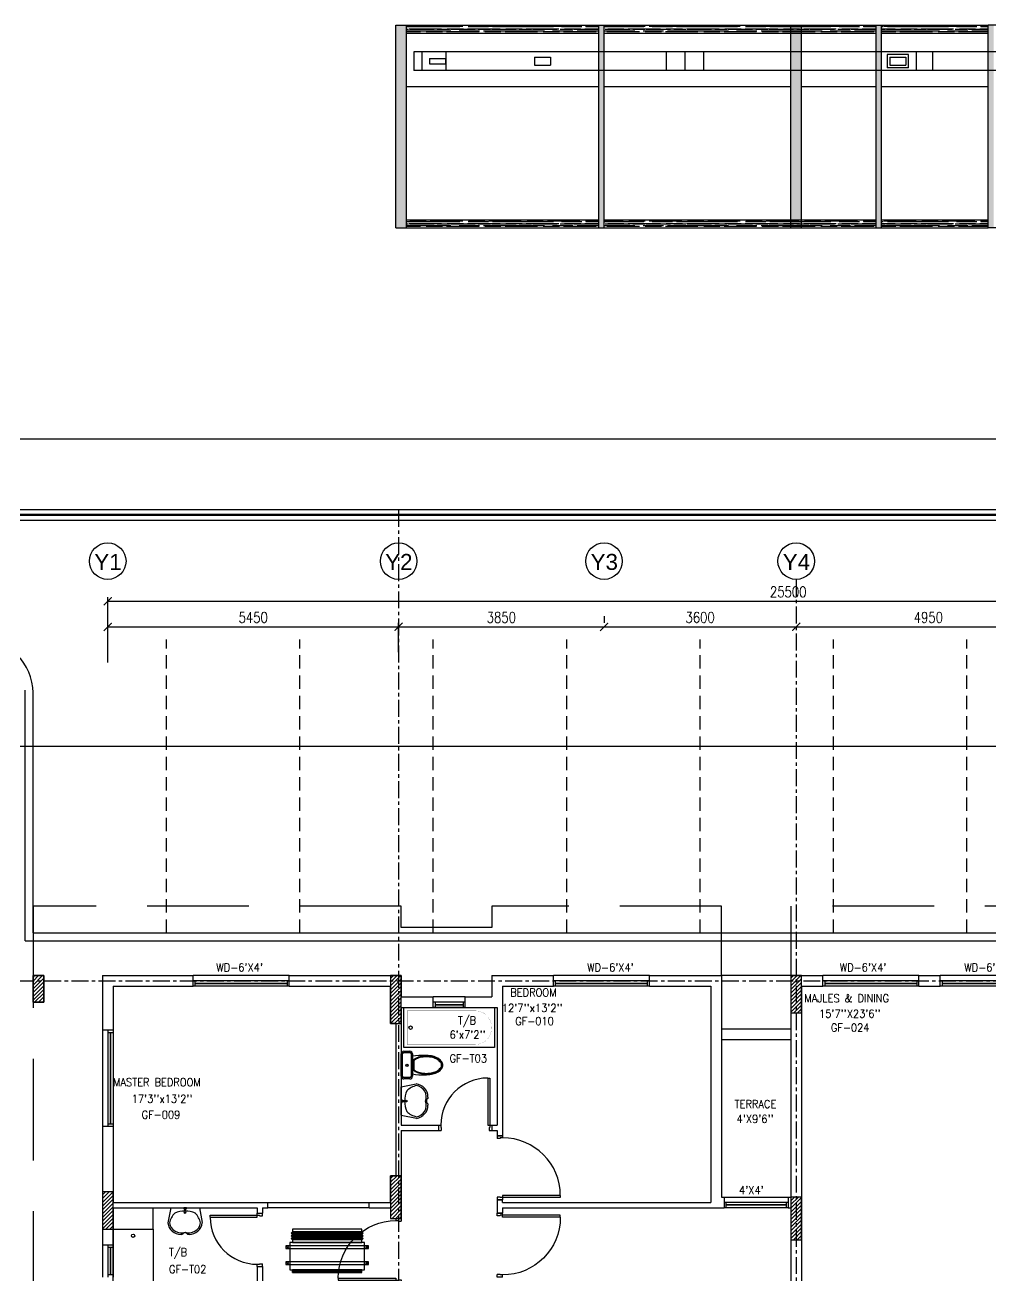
# Model space of a CAD drawing. Header units: millimetres. Extents: x -1288794 to 2153086, y -2701644 to -1335282.
# Drawn here: x 1379406 to 1397506, y -1479498 to -1456053 of the extents above; entities that cross this region are included whole.
import ezdxf
from ezdxf.enums import TextEntityAlignment as Align

# ---------------------------------------------------------------- set-up
doc = ezdxf.new("R2010")
doc.units = ezdxf.units.MM
doc.header["$LTSCALE"] = 100
doc.header["$PDMODE"] = 34
for name, pattern in [('CENTER', [50.8, 31.75, -6.35, 6.35, -6.35]), ('DASHED', [19.05, 12.7, -6.35]), ('DASHED2', [9.525, 6.35, -3.175])]:
    doc.linetypes.add(name, pattern=pattern)
for name, color, linetype in [('A-ANNO-DIMS', 1, 'Continuous'), ('A-ANNO-SYMB', 33, 'Continuous'), ('A-ANNO-TEXT', 8, 'Continuous'), ('A-AREA', 8, 'CENTER'), ('A-DOOR', 4, 'Continuous'), ('A-FLOR-OVHD', 4, 'DASHED2'), ('A-FLOR-PFIX', 8, 'Continuous'), ('A-FLOR-SPCL', 8, 'Continuous'), ('A-GLAZ', 5, 'Continuous'), ('A-GRID', 253, 'CENTER'), ('A-WALL-FULL', 8, 'Continuous'), ('AC-FAD', 6, 'Continuous'), ('FALSE-CEILING-LEVEL', 5, 'Continuous'), ('FCU-AC', 160, 'Continuous'), ('L-WALK', 8, 'Continuous'), ('LOGO LINE', 7, 'Continuous'), ('LOGO1LINE', 7, 'Continuous'), ('S-COL- HACT.', 9, 'Continuous'), ('S-COL.', 8, 'Continuous')]:
    doc.layers.add(name, color=color, linetype=linetype)
doc.styles.add('ROMANS', font='romans.shx', dxfattribs={"width": 0.8})
doc.styles.add('SANSSERIF', font='sas_____.pfb')
doc.dimstyles.new('100 of DIM2', dxfattribs={"dimscale": 0, "dimtxt": 200, "dimasz": 150, "dimexe": 75, "dimexo": 200, "dimgap": 75, "dimtad": 1, "dimdec": 0, "dimrnd": 5, "dimzin": 0, "dimdsep": 46, "dimtxsty": 'ROMANS', "dimblk": 'ARCHTICK', "dimcen": 100, "dimclrd": 94, "dimclre": 94, "dimclrt": 2, "dimadec": 0, "dimazin": 0, "dimtfac": 1, "dimtdec": 0, "dimtofl": 0, "dimtmove": 2, "dimatfit": 3, "dimldrblk": 'OPEN90', "dimfxl": 75, "dimtolj": 1, "dimtzin": 0, "dimarcsym": 0})
pattern_1 = [(45, (2502910.96, -1109556.65), (-35.355339, 35.355339), [])]

# ---------------------------------------------------------------- blocks, each defined once
blk = doc.blocks.new('W-180')
for p, q in [((1800, 100), (0, 100)), ((1800, 0), (0, 0)), ((40, 0), (40, 100)), ((1760, 100), (1760, 0))]:
    blk.add_line(p, q)
at = {"linetype": 'Continuous'}
for p, q in [((1760, 53), (40, 53)), ((1760, 47), (40, 47))]:
    blk.add_line(p, q, dxfattribs=at)
blk = doc.blocks.new('D-120-R1')
for p, q in [((-80, 1180), (-40, 1180)), ((-80, 1180), (-80, 100)), ((-40, 1180), (-40, 55)), ((-1200, 100), (-1160, 100)), ((-1200, 100), (-1200, 0)), ((-1160, 100), (-1160, 55)), ((-1160, 55), (-1150, 55)), ((-1150, 55), (-1150, 0)), ((-80, 100), (0, 100)), ((-50, 55), (-40, 55)), ((-50, 55), (-50, 0)), ((-50, 0), (0, 0)), ((0, 100), (0, 0)), ((-1200, 0), (-1150, 0))]:
    blk.add_line(p, q)
at = {"linetype": 'Continuous'}
blk.add_arc((-80, 100), 1080, 90, 180, dxfattribs=at)
blk = doc.blocks.new('D-100-R1')
for p, q in [((-80, 980), (-80, 100)), ((-80, 980), (-40, 980)), ((-40, 980), (-40, 55)), ((-1000, 100), (-1000, 0)), ((-1000, 100), (-960, 100)), ((-960, 100), (-960, 55)), ((-960, 55), (-950, 55)), ((-950, 55), (-950, 0)), ((-80, 100), (0, 100)), ((-50, 55), (-50, 0)), ((-50, 55), (-40, 55)), ((-50, 0), (0, 0)), ((0, 100), (0, 0)), ((-1000, 0), (-950, 0))]:
    blk.add_line(p, q)
at = {"linetype": 'Continuous'}
blk.add_arc((-80, 100), 880, 90, 180, dxfattribs=at)
blk = doc.blocks.new('W-60')
for p, q in [((600, 100), (0, 100)), ((600, 0), (0, 0)), ((40, 0), (40, 100)), ((560, 100), (560, 0))]:
    blk.add_line(p, q)
at = {"linetype": 'Continuous'}
for p, q in [((560, 53), (40, 53)), ((560, 47), (40, 47))]:
    blk.add_line(p, q, dxfattribs=at)
blk = doc.blocks.new('LAV-4')
for p, q in [((-266, 0), (-322, -283)), ((-266, 0), (268, 0)), ((268, 0), (324, -280)), ((-48, -500), (-75, -500)), ((75, -500), (50, -500))]:
    blk.add_line(p, q)
for points in [[(-25, 0), (-25, -18), (25, -18), (25, 0)], [(-9, -20), (-9, -57), (8, -57), (8, -20)]]:
    blk.add_lwpolyline(points, close=True)
blk.add_circle((0, -91), 15.4)
for centre, radius, start, end in [((74, -366), 375, 135.3333, 167.1432), ((0, -539), 477, 66.1261, 113.874), ((-74, -366), 375, 12.5199, 44.6667), ((-75, -250), 250, 187.6784, 270), ((-75, -250), 220, 188.5814, 289.9523), ((75, -250), 220, 250.0878, 350.8515), ((75, -250), 250, 270, 353.0121), ((1, -527), 55.9, 28.7827, 151.2173), ((50, -499), 0, 238.1883, 0)]:
    blk.add_arc(centre, radius, start, end)
blk = doc.blocks.new('WC-1')
for p, q in [((-210, 0), (210, 0)), ((-260, -160), (-260, -50)), ((-235, -160), (-235, -50)), ((-210, -25), (210, -25)), ((210, -185), (-210, -185)), ((210, -210), (-210, -210)), ((91, -223), (-91, -223)), ((235, -50), (235, -160)), ((260, -50), (260, -160)), ((86, -235), (-86, -235))]:
    blk.add_line(p, q)
for radius in [22.1, 17.1]:
    blk.add_circle((-6, -107), radius)
for centre, radius, start, end in [((-210, -50), 50, 90, 180), ((-210, -160), 50, 180, 270), ((-210, -50), 25, 90, 180), ((-210, -160), 25, 180, 270), ((722, -383), 904, 168.9529, 184.0632), ((69, -365), 214, 138.4152, 149.8586), ((-69, -365), 214, 30.1414, 41.5848), ((210, -50), 50, 360, 90), ((210, -50), 25, 360, 90), ((210, -160), 25, 270, 360), ((210, -160), 50, 270, 360), ((352, -470), 532, 177.5541, 180), ((352, -470), 520, 166.4766, 180), ((352, -470), 507, 166.4766, 180), ((178, -428), 341, 149.8586, 166.4766), ((178, -428), 328, 149.8586, 166.4766), ((69, -365), 201, 139.9943, 149.8586), ((-69, -365), 201, 30.1414, 40.0057), ((-178, -428), 328, 13.5234, 30.1414), ((-178, -428), 341, 13.5234, 30.1414), ((-352, -470), 507, 360, 13.5234), ((-352, -470), 520, 360, 13.5234), ((-352, -470), 532, 360, 2.4459), ((352, -470), 532, 180, 193.5234), ((352, -470), 520, 180, 193.5234), ((178, -512), 353, 193.5234, 210.1414), ((352, -470), 507, 180, 193.5234), ((178, -512), 341, 193.5234, 210.1414), ((178, -512), 328, 193.5234, 210.1414), ((69, -575), 226, 210.1414, 234.4972), ((69, -575), 214, 210.1414, 234.4972), ((69, -575), 201, 210.1414, 234.4972), ((-69, -575), 201, 305.5028, 329.8586), ((-69, -575), 214, 305.5028, 329.8586), ((-69, -575), 226, 305.5028, 329.8586), ((-178, -512), 328, 329.8586, 346.4766), ((-178, -512), 341, 329.8586, 346.4766), ((-178, -512), 353, 329.8586, 346.4766), ((-352, -470), 507, 346.4766, 360), ((-352, -470), 520, 346.4766, 360), ((-352, -470), 532, 346.4766, 360), ((0, -672), 108, 234.4972, 270), ((0, -672), 95.9, 234.4972, 270), ((0, -672), 83.4, 234.4972, 270), ((0, -672), 83.4, 270, 305.5028), ((0, -672), 95.9, 270, 305.5028), ((0, -672), 108, 270, 305.5028)]:
    blk.add_arc(centre, radius, start, end)
at = {"linetype": 'Continuous', "ltscale": 50}
blk.add_arc((-722, -383), 904, 355.9368, 11.0471, dxfattribs=at)
blk = doc.blocks.new('BT-2')
blk.add_lwpolyline([(0, 750), (1700, 750), (1700, 0), (0, 0)], close=True)
at = {"const_width": 2}
blk.add_lwpolyline([(60, 690), (1340, 690, -0.414214), (1640, 390), (1640, 360, -0.414214), (1340, 60), (60, 60)], format="xyb", close=True, dxfattribs=at)
blk.add_circle((125, 375), 31.9)
blk = doc.blocks.new('W-120')
for p, q in [((1200, 100), (0, 100)), ((1200, 0), (0, 0)), ((40, 0), (40, 100)), ((1160, 100), (1160, 0))]:
    blk.add_line(p, q)
at = {"linetype": 'Continuous'}
for p, q in [((1160, 53), (40, 53)), ((1160, 47), (40, 47))]:
    blk.add_line(p, q, dxfattribs=at)
blk = doc.blocks.new('_ArchTick')
at = {"color": 0, "linetype": 'ByBlock', "const_width": 0.15}
blk.add_lwpolyline([(-0.5, -0.5), (0.5, 0.5)], dxfattribs=at)
blk = doc.blocks.new('*D667')
at = {"layer": 'A-ANNO-DIMS', "color": 94, "lineweight": -2, "ltscale": 3, "transparency": 16777216}
for p, q in [((1390256, -1467131), (1390256, -1467256)), ((1393856, -1467131), (1393856, -1467256)), ((1390256, -1467331), (1393856, -1467331))]:
    blk.add_line(p, q, dxfattribs=at)
at = {"layer": 'Defpoints', "color": 0, "ltscale": 3, "transparency": 16777216}
for p in [(1390256, -1467331), (1393856, -1467331), (1393856, -1467331)]:
    blk.add_point(p, dxfattribs=at)
at = {"layer": 'A-ANNO-DIMS', "color": 94, "lineweight": -2, "ltscale": 3, "transparency": 16777216, "xscale": 150, "yscale": 150, "zscale": 150, "rotation": 180}
blk.add_blockref('_ArchTick', (1390256, -1467331), dxfattribs=at)
at = {"layer": 'A-ANNO-DIMS', "color": 94, "lineweight": -2, "ltscale": 3, "transparency": 16777216, "xscale": 150, "yscale": 150, "zscale": 150}
blk.add_blockref('_ArchTick', (1393856, -1467331), dxfattribs=at)
at = {"layer": 'A-ANNO-DIMS', "color": 2, "ltscale": 3, "transparency": 16777216, "insert": (1392056, -1467156), "char_height": 200, "attachment_point": 5, "style": 'ROMANS'}
blk.add_mtext('\\A1;3600', dxfattribs=at)
blk = doc.blocks.new('_Open90')
at = {"color": 0, "linetype": 'ByBlock', "lineweight": -2}
for p, q in [((0, 0), (-1, 0)), ((-0.5, 0.5), (0, 0)), ((0, 0), (-0.5, -0.5))]:
    blk.add_line(p, q, dxfattribs=at)
blk = doc.blocks.new('*D669')
at = {"layer": 'A-ANNO-DIMS', "color": 94, "lineweight": -2, "ltscale": 3, "transparency": 16777216}
for p, q in [((1380956, -1467807), (1380956, -1467256)), ((1380956, -1467331), (1386406, -1467331)), ((1386406, -1467807), (1386406, -1467256))]:
    blk.add_line(p, q, dxfattribs=at)
at = {"layer": 'Defpoints', "color": 0, "ltscale": 3, "transparency": 16777216}
for p in [(1386406, -1467331), (1380956, -1468007), (1386406, -1468007)]:
    blk.add_point(p, dxfattribs=at)
at = {"layer": 'A-ANNO-DIMS', "color": 94, "lineweight": -2, "ltscale": 3, "transparency": 16777216, "xscale": 150, "yscale": 150, "zscale": 150, "rotation": 180}
blk.add_blockref('_ArchTick', (1380956, -1467331), dxfattribs=at)
at = {"layer": 'A-ANNO-DIMS', "color": 94, "lineweight": -2, "ltscale": 3, "transparency": 16777216, "xscale": 150, "yscale": 150, "zscale": 150}
blk.add_blockref('_ArchTick', (1386406, -1467331), dxfattribs=at)
at = {"layer": 'A-ANNO-DIMS', "color": 2, "ltscale": 3, "transparency": 16777216, "insert": (1383681, -1467156), "char_height": 200, "attachment_point": 5, "style": 'ROMANS'}
blk.add_mtext('\\A1;5450', dxfattribs=at)
blk = doc.blocks.new('*D670')
at = {"layer": 'A-ANNO-DIMS', "color": 94, "lineweight": -2, "ltscale": 3, "transparency": 16777216}
for p, q in [((1390256, -1467131), (1390256, -1467256)), ((1386406, -1467807), (1386406, -1467256)), ((1386406, -1467331), (1390256, -1467331))]:
    blk.add_line(p, q, dxfattribs=at)
at = {"layer": 'Defpoints', "color": 0, "ltscale": 3, "transparency": 16777216}
for p in [(1390256, -1467331), (1390256, -1467331), (1386406, -1468007)]:
    blk.add_point(p, dxfattribs=at)
at = {"layer": 'A-ANNO-DIMS', "color": 94, "lineweight": -2, "ltscale": 3, "transparency": 16777216, "xscale": 150, "yscale": 150, "zscale": 150, "rotation": 180}
blk.add_blockref('_ArchTick', (1386406, -1467331), dxfattribs=at)
at = {"layer": 'A-ANNO-DIMS', "color": 94, "lineweight": -2, "ltscale": 3, "transparency": 16777216, "xscale": 150, "yscale": 150, "zscale": 150}
blk.add_blockref('_ArchTick', (1390256, -1467331), dxfattribs=at)
at = {"layer": 'A-ANNO-DIMS', "color": 2, "ltscale": 3, "transparency": 16777216, "insert": (1388331, -1467156), "char_height": 200, "attachment_point": 5, "style": 'ROMANS'}
blk.add_mtext('\\A1;3850', dxfattribs=at)
blk = doc.blocks.new('*D671')
at = {"layer": 'A-ANNO-DIMS', "color": 94, "lineweight": -2, "ltscale": 3, "transparency": 16777216}
for p, q in [((1393856, -1467131), (1393856, -1467256)), ((1398806, -1467131), (1398806, -1467256)), ((1393856, -1467331), (1398806, -1467331))]:
    blk.add_line(p, q, dxfattribs=at)
at = {"layer": 'Defpoints', "color": 0, "ltscale": 3, "transparency": 16777216}
for p in [(1393856, -1467331), (1398806, -1467331), (1398806, -1467331)]:
    blk.add_point(p, dxfattribs=at)
at = {"layer": 'A-ANNO-DIMS', "color": 94, "lineweight": -2, "ltscale": 3, "transparency": 16777216, "xscale": 150, "yscale": 150, "zscale": 150, "rotation": 180}
blk.add_blockref('_ArchTick', (1393856, -1467331), dxfattribs=at)
at = {"layer": 'A-ANNO-DIMS', "color": 94, "lineweight": -2, "ltscale": 3, "transparency": 16777216, "xscale": 150, "yscale": 150, "zscale": 150}
blk.add_blockref('_ArchTick', (1398806, -1467331), dxfattribs=at)
at = {"layer": 'A-ANNO-DIMS', "color": 2, "ltscale": 3, "transparency": 16777216, "insert": (1396331, -1467156), "char_height": 200, "attachment_point": 5, "style": 'ROMANS'}
blk.add_mtext('\\A1;4950', dxfattribs=at)
blk = doc.blocks.new('*D672')
at = {"layer": 'A-ANNO-DIMS', "color": 94, "lineweight": -2, "ltscale": 3, "transparency": 16777216}
for p, q in [((1380956, -1468002), (1380956, -1466776)), ((1380956, -1466851), (1406456, -1466851)), ((1406456, -1468002), (1406456, -1466776))]:
    blk.add_line(p, q, dxfattribs=at)
at = {"layer": 'Defpoints', "color": 0, "ltscale": 3, "transparency": 16777216}
for p in [(1406456, -1466851), (1380956, -1468202), (1406456, -1468202)]:
    blk.add_point(p, dxfattribs=at)
at = {"layer": 'A-ANNO-DIMS', "color": 94, "lineweight": -2, "ltscale": 3, "transparency": 16777216, "xscale": 150, "yscale": 150, "zscale": 150, "rotation": 180}
blk.add_blockref('_ArchTick', (1380956, -1466851), dxfattribs=at)
at = {"layer": 'A-ANNO-DIMS', "color": 94, "lineweight": -2, "ltscale": 3, "transparency": 16777216, "xscale": 150, "yscale": 150, "zscale": 150}
blk.add_blockref('_ArchTick', (1406456, -1466851), dxfattribs=at)
at = {"layer": 'A-ANNO-DIMS', "color": 2, "ltscale": 3, "transparency": 16777216, "insert": (1393706, -1466676), "char_height": 200, "attachment_point": 5, "style": 'ROMANS'}
blk.add_mtext('\\A1;25500', dxfattribs=at)
blk = doc.blocks.new('fcu 2 tr')
h = blk.add_hatch()
h.set_pattern_fill('NET', color=3)
h.paths.add_polyline_path([(80954, -1588493), (79654, -1588493), (79654, -1588543), (80954, -1588543)])
at = {"layer": 'FCU-AC'}
for p, q in [((79654, -1587780), (79629, -1587805)), ((80979, -1587805), (79629, -1587805)), ((79654, -1587830), (79629, -1587805)), ((79654, -1587830), (79629, -1587855)), ((80979, -1587855), (79629, -1587855)), ((79654, -1587880), (79629, -1587855)), ((79654, -1587880), (79629, -1587905)), ((80979, -1587905), (79629, -1587905)), ((79654, -1587930), (79629, -1587905)), ((80954, -1587780), (79654, -1587780)), ((80954, -1587830), (79654, -1587830)), ((80954, -1587830), (79654, -1587830)), ((80954, -1587880), (79654, -1587880)), ((80954, -1587880), (79654, -1587880)), ((80954, -1587780), (80979, -1587805)), ((80954, -1587830), (80979, -1587805)), ((80954, -1587830), (80979, -1587855)), ((80954, -1587880), (80979, -1587855)), ((80954, -1587880), (80979, -1587905)), ((80954, -1587930), (80979, -1587905))]:
    blk.add_line(p, q, dxfattribs=at)
at = {"layer": 'FCU-AC', "color": 1}
for p, q in [((80954, -1587730), (79654, -1587730)), ((79654, -1587730), (79654, -1587780)), ((79654, -1587780), (80954, -1587780)), ((80954, -1587930), (79654, -1587930)), ((79654, -1587930), (79654, -1587980)), ((80954, -1587780), (80954, -1587730)), ((80954, -1587980), (80954, -1587930)), ((79654, -1587980), (80954, -1587980))]:
    blk.add_line(p, q, dxfattribs=at)
at = {"layer": 'FCU-AC', "color": 6}
for points in [[(79529, -1588093), (81079, -1588093), (81079, -1588043), (79529, -1588043)], [(79529, -1588393), (81079, -1588393), (81079, -1588343), (79529, -1588343)]]:
    blk.add_lwpolyline(points, close=True, dxfattribs=at)
at = {"layer": 'FCU-AC'}
blk.add_lwpolyline([(79604, -1588493), (81004, -1588493), (81004, -1587980), (79604, -1587980)], close=True, dxfattribs=at)
at = {"layer": 'FCU-AC', "color": 3}
blk.add_lwpolyline([(79654, -1588543), (80954, -1588543), (80954, -1588493), (79654, -1588493)], close=True, dxfattribs=at)
at = {"layer": 'FCU-AC', "color": 6}
for centre in [(79566, -1588068), (81041, -1588068), (79566, -1588368), (81041, -1588368)]:
    blk.add_circle(centre, 12.5, dxfattribs=at)

msp = doc.modelspace()

# ---------------------------------------------------------------- hatches: boundary and pattern name
at = {"layer": 'A-WALL-FULL', "true_color": 0xf26722}
h = msp.add_hatch(dxfattribs=at)
h.set_pattern_fill('BRSTONE', color=30, scale=5)
h.set_pattern_definition([(0, (311672.627, -106039.472), (0, 41.91), []), (90, (311786.927, -106039.47), (-63.5, 41.91), [41.91, -41.91]), (90, (311774.227, -106039.47), (-63.5, 41.91), [41.91, -41.91]), (0, (311786.927, -106032.487), (63.5, 41.91), [-114.3, 12.7]), (0, (311786.927, -106025.502), (63.5, 41.91), [-114.3, 12.7]), (0, (311786.927, -106018.517), (63.5, 41.91), [-114.3, 12.7]), (0, (311786.927, -106011.532), (63.5, 41.91), [-114.3, 12.7]), (0, (311786.927, -106004.547), (63.5, 41.91), [-114.3, 12.7])])
h.paths.add_polyline_path([(1386555.8, -1459852.5), (1386355.8, -1459852.5), (1386355.8, -1456052.5), (1386555.8, -1456052.5)])
at = {"layer": 'A-WALL-FULL', "true_color": 0xed1f24}
h = msp.add_hatch(dxfattribs=at)
h.set_pattern_fill('AR-RROOF', color=240, scale=3)
h.set_pattern_definition([(0, (310772.63, -102389.47), (167.64, 76.2), [1143, -152.4, 381, -76.2]), (0, (310873.97, -102351.37), (-76.2, 101.346), [228.6, -25.146, 457.2, -57.15]), (0, (310810.727, -102324.7), (396.24, 51.054), [609.6, -106.68, 304.8, -76.2])])
h.paths.add_polyline_path([(1390155.8, -1456052.5), (1386555.8, -1456052.5), (1386555.8, -1456202.5), (1390155.8, -1456202.5)])
at = {"layer": 'A-WALL-FULL', "true_color": 0xf26722}
h = msp.add_hatch(dxfattribs=at)
h.set_pattern_fill('BRSTONE', color=30, scale=5)
h.set_pattern_definition([(0, (315472.627, -106039.472), (0, 41.91), []), (90, (315586.927, -106039.47), (-63.5, 41.91), [41.91, -41.91]), (90, (315574.227, -106039.47), (-63.5, 41.91), [41.91, -41.91]), (0, (315586.927, -106032.487), (63.5, 41.91), [-114.3, 12.7]), (0, (315586.927, -106025.502), (63.5, 41.91), [-114.3, 12.7]), (0, (315586.927, -106018.517), (63.5, 41.91), [-114.3, 12.7]), (0, (315586.927, -106011.532), (63.5, 41.91), [-114.3, 12.7]), (0, (315586.927, -106004.547), (63.5, 41.91), [-114.3, 12.7])])
h.paths.add_polyline_path([(1390255.8, -1459852.5), (1390155.8, -1459852.5), (1390155.8, -1456052.5), (1390255.8, -1456052.5)])
at = {"layer": 'A-WALL-FULL', "true_color": 0xed1f24}
h = msp.add_hatch(dxfattribs=at)
h.set_pattern_fill('AR-RROOF', color=240, scale=3)
h.set_pattern_definition([(0, (315972.63, -102389.47), (167.64, 76.2), [1143, -152.4, 381, -76.2]), (0, (316073.97, -102351.37), (-76.2, 101.346), [228.6, -25.146, 457.2, -57.15]), (0, (316010.727, -102324.7), (396.24, 51.054), [609.6, -106.68, 304.8, -76.2])])
h.paths.add_polyline_path([(1395355.8, -1456052.5), (1390255.8, -1456052.5), (1390255.8, -1456202.5), (1395355.8, -1456202.5)])
at = {"layer": 'A-WALL-FULL', "true_color": 0xf26722}
h = msp.add_hatch(dxfattribs=at)
h.set_pattern_fill('BRSTONE', color=30, scale=5)
h.set_pattern_definition([(0, (319072.627, -106039.472), (0, 41.91), []), (90, (319186.927, -106039.47), (-63.5, 41.91), [41.91, -41.91]), (90, (319174.227, -106039.47), (-63.5, 41.91), [41.91, -41.91]), (0, (319186.927, -106032.487), (63.5, 41.91), [-114.3, 12.7]), (0, (319186.927, -106025.502), (63.5, 41.91), [-114.3, 12.7]), (0, (319186.927, -106018.517), (63.5, 41.91), [-114.3, 12.7]), (0, (319186.927, -106011.532), (63.5, 41.91), [-114.3, 12.7]), (0, (319186.927, -106004.547), (63.5, 41.91), [-114.3, 12.7])])
h.paths.add_polyline_path([(1393955.8, -1459852.5), (1393755.8, -1459852.5), (1393755.8, -1456052.5), (1393955.8, -1456052.5)])
h = msp.add_hatch(dxfattribs=at)
h.set_pattern_fill('BRSTONE', color=30, scale=5)
h.set_pattern_definition([(0, (320572.627, -106039.472), (0, 41.91), []), (90, (320686.927, -106039.47), (-63.5, 41.91), [41.91, -41.91]), (90, (320674.227, -106039.47), (-63.5, 41.91), [41.91, -41.91]), (0, (320686.927, -106032.487), (63.5, 41.91), [-114.3, 12.7]), (0, (320686.927, -106025.502), (63.5, 41.91), [-114.3, 12.7]), (0, (320686.927, -106018.517), (63.5, 41.91), [-114.3, 12.7]), (0, (320686.927, -106011.532), (63.5, 41.91), [-114.3, 12.7]), (0, (320686.927, -106004.547), (63.5, 41.91), [-114.3, 12.7])])
h.paths.add_polyline_path([(1395455.8, -1459852.5), (1395355.8, -1459852.5), (1395355.8, -1456052.5), (1395455.8, -1456052.5)])
at = {"layer": 'A-WALL-FULL', "true_color": 0xed1f24}
h = msp.add_hatch(dxfattribs=at)
h.set_pattern_fill('AR-RROOF', color=240, scale=3)
h.set_pattern_definition([(0, (318172.63, -102389.47), (167.64, 76.2), [1143, -152.4, 381, -76.2]), (0, (318273.97, -102351.37), (-76.2, 101.346), [228.6, -25.146, 457.2, -57.15]), (0, (318210.727, -102324.7), (396.24, 51.054), [609.6, -106.68, 304.8, -76.2])])
h.paths.add_polyline_path([(1397455.8, -1456052.5), (1395455.8, -1456052.5), (1395455.8, -1456202.5), (1397455.8, -1456202.5)])
at = {"layer": 'A-WALL-FULL', "true_color": 0xf26722}
h = msp.add_hatch(dxfattribs=at)
h.set_pattern_fill('BRSTONE', color=30, scale=5)
h.set_pattern_definition([(0, (322672.627, -106039.472), (0, 41.91), []), (90, (322786.927, -106039.47), (-63.5, 41.91), [41.91, -41.91]), (90, (322774.227, -106039.47), (-63.5, 41.91), [41.91, -41.91]), (0, (322786.927, -106032.487), (63.5, 41.91), [-114.3, 12.7]), (0, (322786.927, -106025.502), (63.5, 41.91), [-114.3, 12.7]), (0, (322786.927, -106018.517), (63.5, 41.91), [-114.3, 12.7]), (0, (322786.927, -106011.532), (63.5, 41.91), [-114.3, 12.7]), (0, (322786.927, -106004.547), (63.5, 41.91), [-114.3, 12.7])])
h.paths.add_polyline_path([(1397555.8, -1459852.5), (1397455.8, -1459852.5), (1397455.8, -1456052.5), (1397555.8, -1456052.5)])
at = {"layer": 'A-WALL-FULL', "true_color": 0xed1f24}
h = msp.add_hatch(dxfattribs=at)
h.set_pattern_fill('AR-RROOF', color=240, scale=3)
h.set_pattern_definition([(0, (310772.63, -106039.47), (167.64, 76.2), [1143, -152.4, 381, -76.2]), (0, (310873.97, -106001.37), (-76.2, 101.346), [228.6, -25.146, 457.2, -57.15]), (0, (310810.727, -105974.7), (396.24, 51.054), [609.6, -106.68, 304.8, -76.2])])
h.paths.add_polyline_path([(1390155.8, -1459702.5), (1386555.8, -1459702.5), (1386555.8, -1459852.5), (1390155.8, -1459852.5)])
h = msp.add_hatch(dxfattribs=at)
h.set_pattern_fill('AR-RROOF', color=240, scale=3)
h.set_pattern_definition([(0, (315972.63, -106039.47), (167.64, 76.2), [1143, -152.4, 381, -76.2]), (0, (316073.97, -106001.37), (-76.2, 101.346), [228.6, -25.146, 457.2, -57.15]), (0, (316010.727, -105974.7), (396.24, 51.054), [609.6, -106.68, 304.8, -76.2])])
h.paths.add_polyline_path([(1395355.8, -1459702.5), (1390255.8, -1459702.5), (1390255.8, -1459852.5), (1395355.8, -1459852.5)])
h = msp.add_hatch(dxfattribs=at)
h.set_pattern_fill('AR-RROOF', color=240, scale=3)
h.set_pattern_definition([(0, (318172.63, -106039.47), (167.64, 76.2), [1143, -152.4, 381, -76.2]), (0, (318273.97, -106001.37), (-76.2, 101.346), [228.6, -25.146, 457.2, -57.15]), (0, (318210.727, -105974.7), (396.24, 51.054), [609.6, -106.68, 304.8, -76.2])])
h.paths.add_polyline_path([(1397455.8, -1459702.5), (1395455.8, -1459702.5), (1395455.8, -1459852.5), (1397455.8, -1459852.5)])
at = {"layer": 'S-COL- HACT.', "linetype": 'Continuous', "ltscale": 3}
h = msp.add_hatch(dxfattribs=at)
h.set_pattern_fill('ANSI31', color=256, scale=400, style=0)
h.set_pattern_definition(pattern_1)
h.paths.add_polyline_path([(1379755.8, -1474368.6), (1379755.8, -1473868.6), (1379555.8, -1473868.6), (1379555.8, -1474368.6)])
h = msp.add_hatch(dxfattribs=at)
h.set_pattern_fill('ANSI31', color=256, scale=400, style=0)
h.set_pattern_definition(pattern_1)
h.paths.add_polyline_path([(1386455.8, -1474768.6), (1386455.8, -1473868.6), (1386255.8, -1473868.6), (1386255.8, -1474768.6)])
h = msp.add_hatch(dxfattribs=at)
h.set_pattern_fill('ANSI31', color=256, scale=400, style=0)
h.set_pattern_definition(pattern_1)
h.paths.add_polyline_path([(1393755.8, -1473868.6), (1393755.8, -1474568.6), (1393955.8, -1474568.6), (1393955.8, -1473868.6)])
h = msp.add_hatch(dxfattribs=at)
h.set_pattern_fill('ANSI31', color=256, scale=400, style=0)
h.set_pattern_definition(pattern_1)
h.paths.add_polyline_path([(1386455.8, -1478418.6), (1386455.8, -1477618.6), (1386255.8, -1477618.6), (1386255.8, -1478418.6)])
h = msp.add_hatch(dxfattribs=at)
h.set_pattern_fill('ANSI31', color=256, scale=400, style=0)
h.set_pattern_definition(pattern_1)
h.paths.add_polyline_path([(1380855.8, -1477918.6), (1380855.8, -1478618.6), (1381055.8, -1478618.6), (1381055.8, -1477918.6)])
h = msp.add_hatch(dxfattribs=at)
h.set_pattern_fill('ANSI31', color=256, scale=400, style=0)
h.set_pattern_definition(pattern_1)
h.paths.add_polyline_path([(1393955.8, -1478818.6), (1393955.8, -1478018.6), (1393755.8, -1478018.6), (1393755.8, -1478818.6)])

# ---------------------------------------------------------------- linework, layer by layer
msp.add_line((1381055.8, -1478118.6), (1383692.3, -1478118.6))
at = {"layer": 'A-ANNO-SYMB', "ltscale": 3}
for centre in [(1380955.8, -1466100.5), (1386405.8, -1466100.5), (1390255.8, -1466100.5), (1393855.8, -1466100.5)]:
    msp.add_circle(centre, 342.2, dxfattribs=at)
at = {"layer": 'A-AREA', "ltscale": 15}
msp.add_line((1376555.8, -1469568.6), (1408655.8, -1469568.6), dxfattribs=at)
at = {"layer": 'A-FLOR-OVHD', "linetype": 'Continuous', "ltscale": 3}
for p, q in [((1383955.8, -1478118.6), (1385855.8, -1478118.6)), ((1385855.8, -1478218.6), (1383955.8, -1478218.6))]:
    msp.add_line(p, q, dxfattribs=at)
at = {"layer": 'A-FLOR-OVHD', "ltscale": 3}
msp.add_lwpolyline([(1402155.8, -1472568.6), (1393755.8, -1472568.6), (1393755.8, -1473868.6), (1392455.8, -1473868.6), (1392455.8, -1472568.6), (1388155.8, -1472568.6), (1388155.8, -1472968.6), (1386455.8, -1472968.6), (1386455.8, -1472568.6), (1379555.8, -1472568.6), (1379555.8, -1482218.6), (1378555.8, -1482218.6), (1378555.8, -1486718.6)], dxfattribs=at)
at = {"layer": 'A-FLOR-PFIX', "ltscale": 3}
msp.add_line((1381805.8, -1478618.6), (1381805.8, -1478218.6), dxfattribs=at)
at = {"layer": 'A-FLOR-SPCL', "ltscale": 3}
for p, q in [((1392455.8, -1474868.6), (1393755.8, -1474868.6)), ((1392455.8, -1475068.6), (1393755.8, -1475068.6))]:
    msp.add_line(p, q, dxfattribs=at)
at = {"layer": 'A-GLAZ', "ltscale": 3}
for p, q in [((1384355.8, -1473868.6), (1382555.8, -1473868.6)), ((1391105.8, -1473868.6), (1389305.8, -1473868.6)), ((1396155.8, -1473868.6), (1394355.8, -1473868.6)), ((1398355.8, -1473868.6), (1396555.8, -1473868.6)), ((1387655.8, -1474268.6), (1387055.8, -1474268.6)), ((1380855.8, -1474893.6), (1380855.8, -1476693.6)), ((1392505.8, -1478018.6), (1393705.8, -1478018.6)), ((1380855.8, -1478918.6), (1380855.8, -1479518.6))]:
    msp.add_line(p, q, dxfattribs=at)
at = {"layer": 'A-GRID', "ltscale": 0.1}
for p, q in [((1386405.8, -1465142.6), (1386405.8, -1513277)), ((1393855.8, -1466442.6), (1393855.8, -1514577)), ((1369098.6, -1473968.6), (1412638.2, -1473968.6))]:
    msp.add_line(p, q, dxfattribs=at)
at = {"layer": 'A-WALL-FULL'}
for p, q in [((1386355.8, -1456052.5), (1390155.8, -1456052.5)), ((1386355.8, -1459852.5), (1386355.8, -1456052.5)), ((1386555.8, -1459852.5), (1386555.8, -1456052.5)), ((1390155.8, -1456052.5), (1395355.8, -1456052.5)), ((1390155.8, -1459852.5), (1390155.8, -1456052.5)), ((1390255.8, -1459852.5), (1390255.8, -1456052.5)), ((1393755.8, -1459852.5), (1393755.8, -1456052.5)), ((1393955.8, -1459852.5), (1393955.8, -1456052.5)), ((1395355.8, -1459852.5), (1395355.8, -1456052.5)), ((1395355.8, -1456052.5), (1397455.8, -1456052.5)), ((1395455.8, -1459852.5), (1395455.8, -1456052.5)), ((1397455.8, -1459852.5), (1397455.8, -1456052.5)), ((1397655.8, -1456052.5), (1397455.8, -1456052.5)), ((1386555.8, -1456202.5), (1390155.8, -1456202.5)), ((1390255.8, -1456202.5), (1395355.8, -1456202.5)), ((1395455.8, -1456202.5), (1397455.8, -1456202.5)), ((1386555.8, -1459702.5), (1390155.8, -1459702.5)), ((1390255.8, -1459702.5), (1395355.8, -1459702.5)), ((1395455.8, -1459702.5), (1397455.8, -1459702.5)), ((1386355.8, -1459852.5), (1390155.8, -1459852.5)), ((1390155.8, -1459852.5), (1395355.8, -1459852.5)), ((1395355.8, -1459852.5), (1397455.8, -1459852.5)), ((1397655.8, -1459852.5), (1397455.8, -1459852.5))]:
    msp.add_line(p, q, dxfattribs=at)
at = {"layer": 'A-WALL-FULL', "ltscale": 3}
for p, q in [((1380855.8, -1473868.6), (1382555.8, -1473868.6)), ((1380855.8, -1473868.6), (1380855.8, -1474893.6)), ((1382555.8, -1474068.6), (1382555.8, -1473868.6)), ((1384355.8, -1473868.6), (1386455.8, -1473868.6)), ((1384355.8, -1474068.6), (1384355.8, -1473868.6)), ((1386455.8, -1473868.6), (1386455.8, -1474268.6)), ((1388155.8, -1473868.6), (1389305.8, -1473868.6)), ((1388155.8, -1473868.6), (1388155.8, -1474268.6)), ((1389305.8, -1474068.6), (1389305.8, -1473868.6)), ((1391105.8, -1473868.6), (1392455.8, -1473868.6)), ((1391105.8, -1474068.6), (1391105.8, -1473868.6)), ((1392455.8, -1473868.6), (1392455.8, -1478018.6)), ((1393755.8, -1473868.6), (1394355.8, -1473868.6)), ((1393755.8, -1473868.6), (1393755.8, -1478018.6)), ((1394355.8, -1474068.6), (1394355.8, -1473868.6)), ((1396155.8, -1473868.6), (1396555.8, -1473868.6)), ((1396155.8, -1474068.6), (1396155.8, -1473868.6)), ((1396555.8, -1474068.6), (1396555.8, -1473868.6)), ((1381055.8, -1474068.6), (1382555.8, -1474068.6)), ((1381055.8, -1474068.6), (1381055.8, -1474893.6)), ((1384355.8, -1474068.6), (1386255.8, -1474068.6)), ((1388355.8, -1474068.6), (1389305.8, -1474068.6)), ((1388355.8, -1474068.6), (1388355.8, -1476868.6)), ((1391105.8, -1474068.6), (1392255.8, -1474068.6)), ((1392255.8, -1474068.6), (1392255.8, -1478118.6)), ((1393955.8, -1474068.6), (1394355.8, -1474068.6)), ((1393955.8, -1474068.6), (1393955.8, -1481268.6)), ((1396155.8, -1474068.6), (1396555.8, -1474068.6)), ((1386455.8, -1474268.6), (1387055.8, -1474268.6)), ((1386455.8, -1474468.6), (1387055.8, -1474468.6)), ((1386455.8, -1474468.6), (1386455.8, -1476668.6)), ((1387055.8, -1474468.6), (1387055.8, -1474268.6)), ((1387655.8, -1474268.6), (1388155.8, -1474268.6)), ((1387655.8, -1474468.6), (1387655.8, -1474268.6)), ((1387655.8, -1474468.6), (1388255.8, -1474468.6)), ((1388255.8, -1474468.6), (1388255.8, -1476668.6)), ((1381055.8, -1474893.6), (1380855.8, -1474893.6)), ((1386355.8, -1474768.6), (1386355.8, -1477618.6)), ((1380855.8, -1476693.6), (1380855.8, -1478918.6)), ((1381055.8, -1476693.6), (1380855.8, -1476693.6)), ((1381055.8, -1476693.6), (1381055.8, -1478118.6)), ((1386455.8, -1476668.6), (1387155.8, -1476668.6)), ((1386455.8, -1476768.6), (1387155.8, -1476768.6)), ((1386455.8, -1476768.6), (1386455.8, -1478418.6)), ((1387155.8, -1476668.6), (1387155.8, -1476768.6)), ((1388155.8, -1476668.6), (1388155.8, -1476768.6)), ((1388155.8, -1476668.6), (1388255.8, -1476668.6)), ((1388155.8, -1476768.6), (1388255.8, -1476768.6)), ((1388255.8, -1476768.6), (1388255.8, -1476868.6)), ((1388255.8, -1476868.6), (1388355.8, -1476868.6)), ((1381055.8, -1478118.6), (1383955.8, -1478118.6)), ((1381055.8, -1478218.6), (1383755.8, -1478218.6)), ((1381055.8, -1478218.6), (1381055.8, -1478918.6)), ((1383755.8, -1478218.6), (1383755.8, -1478318.6)), ((1383855.8, -1478218.6), (1383955.8, -1478218.6)), ((1383855.8, -1478218.6), (1383855.8, -1478318.6)), ((1383955.8, -1478218.6), (1383955.8, -1478118.6)), ((1385855.8, -1478118.6), (1386255.8, -1478118.6)), ((1385855.8, -1478218.6), (1385855.8, -1478118.6)), ((1385855.8, -1478218.6), (1386255.8, -1478218.6)), ((1388255.8, -1478068.6), (1388255.8, -1478318.6)), ((1388255.8, -1478068.6), (1388355.8, -1478068.6)), ((1388355.8, -1478118.6), (1388355.8, -1478068.6)), ((1388355.8, -1478118.6), (1392255.8, -1478118.6)), ((1388355.8, -1478218.6), (1392505.8, -1478218.6)), ((1388355.8, -1478218.6), (1388355.8, -1478318.6)), ((1392455.8, -1478018.6), (1392505.8, -1478018.6)), ((1392505.8, -1478018.6), (1392505.8, -1478218.6)), ((1393705.8, -1478018.6), (1393755.8, -1478018.6)), ((1393705.8, -1478018.6), (1393705.8, -1478218.6)), ((1393705.8, -1478218.6), (1393755.8, -1478218.6)), ((1393755.8, -1478218.6), (1393755.8, -1481518.6)), ((1383755.8, -1478318.6), (1383855.8, -1478318.6)), ((1386355.8, -1478418.6), (1386455.8, -1478418.6)), ((1388255.8, -1478318.6), (1388355.8, -1478318.6)), ((1381055.8, -1478918.6), (1380855.8, -1478918.6)), ((1383755.8, -1479318.6), (1383855.8, -1479318.6)), ((1383755.8, -1479318.6), (1383755.8, -1480318.6)), ((1383855.8, -1479318.6), (1383855.8, -1480318.6))]:
    msp.add_line(p, q, dxfattribs=at)
at = {"layer": 'A-WALL-FULL', "linetype": 'Continuous', "ltscale": 3}
for p, q in [((1386255.8, -1474768.6), (1386255.8, -1474068.6)), ((1386355.8, -1474768.6), (1386255.8, -1474768.6)), ((1386255.8, -1478118.6), (1386255.8, -1477618.6)), ((1386255.8, -1477618.6), (1386355.8, -1477618.6)), ((1386255.8, -1478218.6), (1386255.8, -1478418.6)), ((1386255.8, -1478418.6), (1386455.8, -1478418.6))]:
    msp.add_line(p, q, dxfattribs=at)
msp.add_lwpolyline([(1379555.8, -1473868.6), (1379755.8, -1473868.6), (1379755.8, -1474368.6), (1379555.8, -1474368.6)], close=True, dxfattribs=at)
at = {"layer": 'AC-FAD'}
for p, q in [((1388503, -1456552.5), (1386693.5, -1456552.5)), ((1386693.5, -1456552.5), (1386693.5, -1456902.5)), ((1386843.5, -1456552.5), (1386843.5, -1456902.5)), ((1387293.5, -1456552.5), (1387293.5, -1456902.5)), ((1388803, -1456552.5), (1388503, -1456552.5)), ((1391420.7, -1456552.5), (1388803, -1456552.5)), ((1392120.7, -1456552.5), (1391420.7, -1456552.5)), ((1391420.7, -1456552.5), (1391420.7, -1456902.5)), ((1391770.7, -1456552.5), (1391770.7, -1456902.5)), ((1394260.2, -1456552.5), (1392120.7, -1456552.5)), ((1392120.7, -1456552.5), (1392120.7, -1456902.5)), ((1395084.2, -1456552.5), (1394260.2, -1456552.5)), ((1396107.7, -1456552.5), (1395084.2, -1456552.5)), ((1395957.7, -1456602.5), (1395557.7, -1456602.5)), ((1395557.7, -1456602.5), (1395557.7, -1456852.5)), ((1395957.7, -1456852.5), (1395957.7, -1456602.5)), ((1396407.7, -1456552.5), (1396107.7, -1456552.5)), ((1396107.7, -1456902.5), (1396107.7, -1456552.5)), ((1399109.9, -1456552.5), (1396407.7, -1456552.5)), ((1396407.7, -1456552.5), (1396407.7, -1456902.5)), ((1395957.7, -1456852.5), (1395557.7, -1456852.5)), ((1388503, -1456902.5), (1386693.5, -1456902.5)), ((1388803, -1456902.5), (1388503, -1456902.5)), ((1391420.7, -1456902.5), (1388803, -1456902.5)), ((1392120.7, -1456902.5), (1391420.7, -1456902.5)), ((1394260.2, -1456902.5), (1392120.7, -1456902.5)), ((1395084.2, -1456902.5), (1394260.2, -1456902.5)), ((1396107.7, -1456902.5), (1395084.2, -1456902.5)), ((1396407.7, -1456902.5), (1396107.7, -1456902.5)), ((1399109.9, -1456902.5), (1396407.7, -1456902.5))]:
    msp.add_line(p, q, dxfattribs=at)
at = {"layer": 'AC-FAD', "color": 1}
for p, q in [((1388953, -1456652.5), (1389253, -1456652.5)), ((1388953, -1456652.5), (1388953, -1456802.5)), ((1389253, -1456652.5), (1389253, -1456802.5)), ((1395607.7, -1456652.5), (1395907.7, -1456652.5)), ((1395607.7, -1456652.5), (1395607.7, -1456802.5)), ((1395907.7, -1456652.5), (1395907.7, -1456802.5)), ((1386986, -1456677.5), (1386986, -1456777.5)), ((1386986, -1456677.5), (1387286, -1456677.5)), ((1386986, -1456777.5), (1387286, -1456777.5)), ((1387286, -1456677.5), (1387286, -1456777.5)), ((1388953, -1456802.5), (1389253, -1456802.5)), ((1395607.7, -1456802.5), (1395907.7, -1456802.5))]:
    msp.add_line(p, q, dxfattribs=at)
at = {"layer": 'FALSE-CEILING-LEVEL'}
for p, q in [((1386555.8, -1457202.5), (1390155.8, -1457202.5)), ((1390255.8, -1457202.5), (1393755.8, -1457202.5)), ((1393955.8, -1457202.5), (1395355.8, -1457202.5)), ((1395455.8, -1457202.5), (1397455.8, -1457202.5))]:
    msp.add_line(p, q, dxfattribs=at)
at = {"layer": 'L-WALK', "linetype": 'DASHED', "ltscale": 0.2}
for p, q in [((1382055.8, -1473068.6), (1382055.8, -1467568.6)), ((1384555.8, -1473068.6), (1384555.8, -1467568.6)), ((1387055.8, -1473068.6), (1387055.8, -1467568.6)), ((1389555.8, -1473068.6), (1389555.8, -1467568.6)), ((1392055.8, -1473068.6), (1392055.8, -1467568.6)), ((1394555.8, -1473068.6), (1394555.8, -1467568.6)), ((1397055.8, -1473068.6), (1397055.8, -1467568.6))]:
    msp.add_line(p, q, dxfattribs=at)
at = {"layer": 'L-WALK', "ltscale": 3}
for p, q in [((1379405.8, -1473218.6), (1379405.8, -1468517.4)), ((1379555.8, -1473068.6), (1379555.8, -1468517.4)), ((1379405.8, -1473218.6), (1402155.8, -1473218.6)), ((1379555.8, -1473068.6), (1402055.8, -1473068.6))]:
    msp.add_line(p, q, dxfattribs=at)
msp.add_arc((1378555.8, -1468568.6), 1000, 0, 90, dxfattribs=at)
at = {"layer": 'LOGO LINE'}
msp.add_lwpolyline([(1435092, -1519493.9), (1356333.9, -1519493.9), (1356333.9, -1463806.4), (1435092, -1463806.4)], close=True, dxfattribs=at)
at = {"layer": 'LOGO1LINE'}
for points in [[(1433766.1, -1518168), (1357659.8, -1518168), (1357659.8, -1465132.3), (1433766.1, -1465132.3)], [(1423457.4, -1517969.1), (1357858.7, -1517969.1), (1357858.7, -1465331.1), (1423457.4, -1465331.1)]]:
    msp.add_lwpolyline(points, close=True, dxfattribs=at)
at = {"layer": 'LOGO1LINE', "const_width": 39.8}
msp.add_lwpolyline([(1433666.6, -1518068.5), (1357759.3, -1518068.5), (1357759.3, -1465231.7), (1433666.6, -1465231.7)], close=True, dxfattribs=at)
at = {"layer": 'S-COL.', "linetype": 'Continuous', "ltscale": 3}
for points in [[(1379755.8, -1474368.6), (1379755.8, -1473868.6), (1379555.8, -1473868.6), (1379555.8, -1474368.6)], [(1379755.8, -1474368.6), (1379755.8, -1473868.6), (1379555.8, -1473868.6), (1379555.8, -1474368.6)], [(1386455.8, -1474768.6), (1386455.8, -1473868.6), (1386255.8, -1473868.6), (1386255.8, -1474768.6)], [(1393755.8, -1473868.6), (1393755.8, -1474568.6), (1393955.8, -1474568.6), (1393955.8, -1473868.6)], [(1386455.8, -1478418.6), (1386455.8, -1477618.6), (1386255.8, -1477618.6), (1386255.8, -1478418.6)], [(1386455.8, -1478418.6), (1386455.8, -1477618.6), (1386255.8, -1477618.6), (1386255.8, -1478418.6)], [(1386455.8, -1478418.6), (1386455.8, -1477618.6), (1386255.8, -1477618.6), (1386255.8, -1478418.6)], [(1380855.8, -1477918.6), (1380855.8, -1478618.6), (1381055.8, -1478618.6), (1381055.8, -1477918.6)], [(1380855.8, -1477918.6), (1380855.8, -1478618.6), (1381055.8, -1478618.6), (1381055.8, -1477918.6)], [(1380855.8, -1477918.6), (1380855.8, -1478618.6), (1381055.8, -1478618.6), (1381055.8, -1477918.6)], [(1393955.8, -1478818.6), (1393955.8, -1478018.6), (1393755.8, -1478018.6), (1393755.8, -1478818.6)], [(1393955.8, -1478818.6), (1393955.8, -1478018.6), (1393755.8, -1478018.6), (1393755.8, -1478818.6)], [(1393955.8, -1478818.6), (1393955.8, -1478018.6), (1393755.8, -1478018.6), (1393755.8, -1478818.6)]]:
    msp.add_lwpolyline(points, close=True, dxfattribs=at)

# ---------------------------------------------------------------- block references
at = {"layer": 'A-DOOR', "ltscale": 3}
msp.add_blockref('D-100-R1', (1388155.8, -1476768.6), dxfattribs=at)
for name, p, rotation in [('D-120-R1', (1388255.8, -1478068.6), 270), ('D-100-R1', (1383855.8, -1478318.6), 90)]:
    msp.add_blockref(name, p, dxfattribs=dict(at, rotation=rotation))
at = {"layer": 'A-DOOR', "ltscale": 3, "xscale": -1}
for p, rotation in [((1386455.8, -1479618.6), 90), ((1388255.8, -1478318.6), 270)]:
    msp.add_blockref('D-120-R1', p, dxfattribs=dict(at, rotation=rotation))
at = {"layer": 'A-FLOR-PFIX', "ltscale": 3}
for name, p in [('BT-2', (1386505.8, -1475218.6)), ('LAV-4', (1382404.1, -1478218.6))]:
    msp.add_blockref(name, p, dxfattribs=at)
for name, p, rotation in [('WC-1', (1386455.8, -1475545.7), 90), ('LAV-4', (1386455.8, -1476220.8), 90), ('BT-2', (1381055.8, -1478618.6), 270)]:
    msp.add_blockref(name, p, dxfattribs=dict(at, rotation=rotation))
at = {"layer": 'A-GLAZ', "ltscale": 3}
for name, p in [('W-180', (1382555.8, -1474068.6)), ('W-180', (1389305.8, -1474068.6)), ('W-180', (1394355.8, -1474068.6)), ('W-180', (1396555.8, -1474068.6)), ('W-60', (1387055.8, -1474468.6)), ('W-120', (1392505.8, -1478218.6))]:
    msp.add_blockref(name, p, dxfattribs=at)
at = {"layer": 'A-GLAZ', "ltscale": 3, "rotation": 90}
for name, p in [('W-180', (1381055.8, -1476693.6)), ('W-60', (1381055.8, -1479518.6))]:
    msp.add_blockref(name, p, dxfattribs=at)
at = {"layer": 'FCU-AC'}
msp.add_blockref('fcu 2 tr', (1304764, 109111.4), dxfattribs=at)

# ---------------------------------------------------------------- texts
at = {"layer": 'A-ANNO-TEXT', "style": 'SANSSERIF'}
for s, p in [('Y1', (1380960.4, -1466265)), ('Y2', (1386410.4, -1466265)), ('Y3', (1390260.4, -1466265)), ('Y4', (1393860.4, -1466265))]:
    msp.add_text(s, height=300, dxfattribs=at).set_placement(p, align=Align.CENTER)
at = {"layer": 'A-ANNO-TEXT', "style": 'ROMANS', "width": 0.9}
for s, p in [("WD-6'X4'", (1382990.8, -1473790.5)), ("WD-6'X4'", (1389939.8, -1473790.5)), ("WD-6'X4'", (1394672.8, -1473790.5)), ("WD-6'X4'", (1397006.4, -1473790.5)), ('BEDROOM', (1388498.4, -1474259.6)), ('MAJLES & DINING', (1394009.8, -1474366.9)), ("12'7''x13'2''", (1388341.4, -1474550.1)), ('T/B', (1387518.6, -1474782.3)), ('GF-010', (1388592, -1474796.7)), ("15'7''X23'6''", (1394283, -1474657.4)), ("6'x7'2''", (1387361.1, -1475049.6)), ('GF-024', (1394505.1, -1474918.4)), ('GF-T03', (1387361.1, -1475494.6)), ('MASTER BEDROOM', (1381055.8, -1475941.7)), ("17'3''x13'2''", (1381405.4, -1476251.8)), ('TERRACE', (1392702.5, -1476350.2)), ('GF-009', (1381591.6, -1476550.7)), ("4'X9'6''", (1392739.7, -1476629.5)), ("4'X4' ", (1392784.7, -1477966.4)), ('T/B', (1382103.5, -1479127.7)), ('GF-T02', (1382103.5, -1479445.7))]:
    msp.add_text(s, height=150, dxfattribs=at).set_placement(p)

# ---------------------------------------------------------------- dimensions: what is measured, and where the dimension line sits
at = {"layer": 'A-ANNO-DIMS', "ltscale": 3}
for base, p1, p2, picture, middle in [((1406455.8, -1466851.3), (1380955.8, -1468201.9), (1406455.8, -1468201.9), '*D672', (1393705.8, -1466676.3)), ((1386405.8, -1467331.4), (1380955.8, -1468006.8), (1386405.8, -1468006.8), '*D669', (1383680.8, -1467156.4)), ((1390255.8, -1467331.4), (1386405.8, -1468006.8), (1390255.8, -1467331.4), '*D670', (1388330.8, -1467156.4)), ((1393855.8, -1467331.4), (1390255.8, -1467331.4), (1393855.8, -1467331.4), '*D667', (1392055.8, -1467156.4)), ((1398805.8, -1467331.4), (1393855.8, -1467331.4), (1398805.8, -1467331.4), '*D671', (1396330.8, -1467156.4))]:
    dim = msp.add_linear_dim(base=base, p1=p1, p2=p2, dimstyle='100 of DIM2', override={"dimscale": 1}, dxfattribs=at)
    dim.commit()
    dim.dimension.update_dxf_attribs({"geometry": picture, "text_midpoint": middle})

doc.saveas('drawing.dxf')
